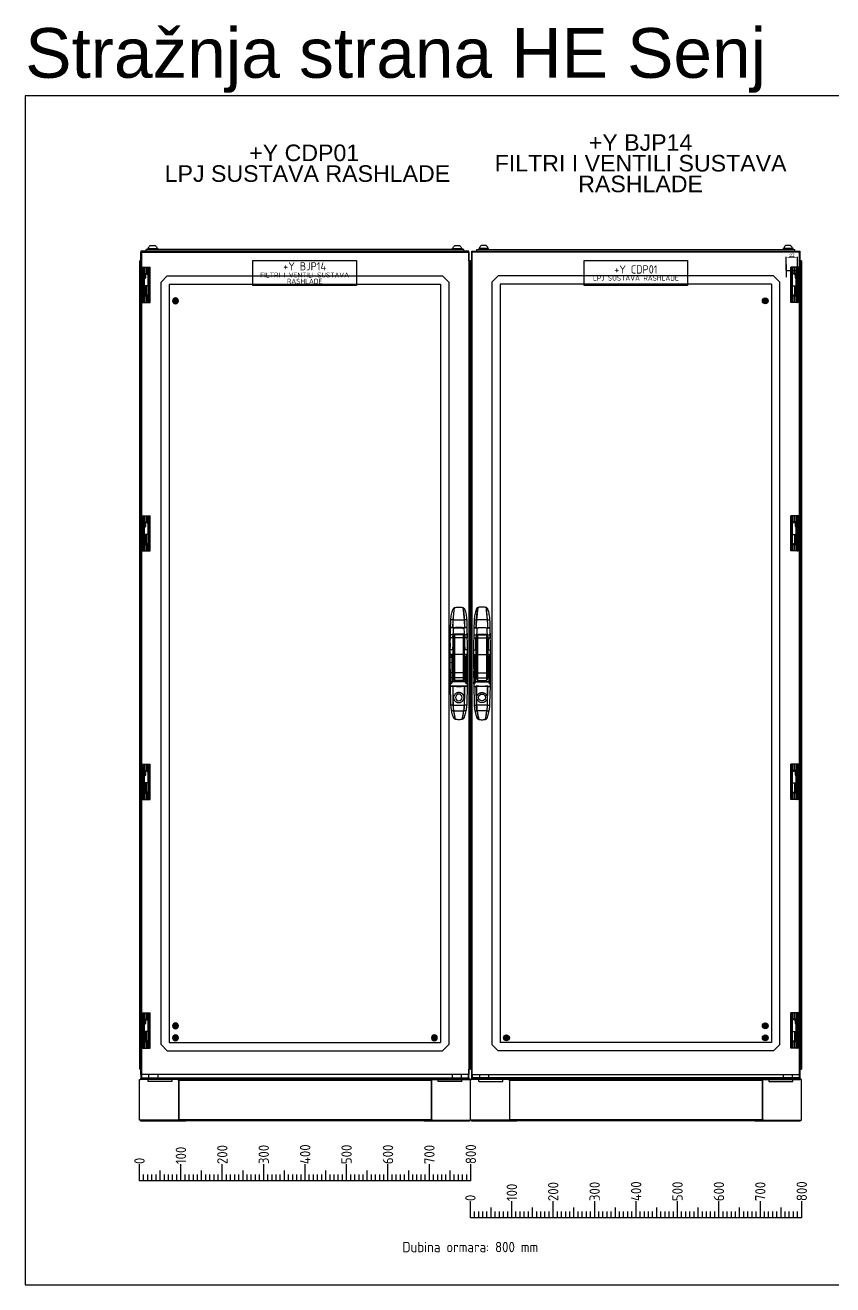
# Model space of a CAD drawing. Header units: millimetres. Extents: x 42151 to 59780, y 37376 to 44547.
# Drawn here: x 51304 to 53254, y 41507 to 44547 of the extents above; entities that cross this region are included whole.
import ezdxf
from ezdxf.enums import TextEntityAlignment as Align

# ---------------------------------------------------------------- set-up
doc = ezdxf.new("R2010")
doc.units = ezdxf.units.MM
doc.layers.add('! NO PLOT !', color=7, linetype='Continuous', true_color=0xff75dd, plot=False)
for name, color, linetype in [('000-PI-ORMAR', 2, 'Continuous'), ('AUT_7', 7, 'Continuous'), ('AUT_TEXT', 7, 'Continuous')]:
    doc.layers.add(name, color=color, linetype=linetype)
doc.styles.add('OPIS', font='arial.ttf')
doc.styles.add('PI0', font='isocpeur.ttf', dxfattribs={"width": 0.9})
doc.styles.get("Standard").update_dxf_attribs({"font": 'arial.ttf'})
doc.dimstyles.new('ISO-25-lb', dxfattribs={"dimtxt": 8, "dimasz": 8, "dimexe": 1.25, "dimexo": 0.625, "dimtad": 1, "dimtxsty": 'Standard', "dimcen": 5, "dimadec": 0, "dimazin": 0, "dimtfac": 1, "dimtmove": 0, "dimatfit": 3, "dimfxl": 1, "dimarcsym": 0})

# ---------------------------------------------------------------- blocks, each defined once
blk = doc.blocks.new('*U97')
at = {"layer": '000-PI-ORMAR'}
for p, q in [((-13.4, 105.2), (-10.6, 134.6)), ((-10.5, 134.6), (-10.9, 134.5)), ((10.9, 134.5), (10.5, 134.6)), ((13.4, 105.2), (10.6, 134.6)), ((-19.3, 101.3), (-19.7, 86.2)), ((-19.1, 105.2), (-13.4, 105.2)), ((13.2, 105.2), (-13.2, 105.2)), ((13.4, 105.2), (19.1, 105.2)), ((19.7, 86.2), (19.3, 101.3)), ((-19.7, 86.2), (-20.5, 27.7)), ((-19.7, 86.2), (-20.1, 61)), ((-20.1, 61.9), (-17.3, 61.9)), ((-20.1, 61.8), (-14.7, 61.8)), ((-20, 69.3), (-12.7, 69.3)), ((-20, 69), (-17.3, 69)), ((-19.7, 87), (-14.2, 87)), ((-19.7, 86.2), (-12.5, 86.2)), ((-17.3, 69.3), (17.3, 69.3)), ((-17.3, 61.8), (17.3, 61.8)), ((-13.3, -35.1), (-14.7, 61.8)), ((-14.1, 86.2), (-14.2, 87)), ((-14, 85.3), (-14.1, 86.2)), ((-12.5, 86.2), (-13.4, 60.3)), ((-12.7, 69.3), (-12.6, 69.3)), ((-12.6, 69.3), (-12.6, -39.1)), ((-11.2, 85.1), (-12.5, 86.2)), ((-10.7, 70.5), (-10.7, -41)), ((-10.7, 70.5), (10.7, 70.5)), ((10.7, 70.5), (10.7, -41)), ((12.5, 86.2), (11.2, 85.1)), ((12, 85.8), (14, 85.3)), ((12.5, 86.2), (19.7, 86.2)), ((13.4, 60.3), (12.5, 86.2)), ((12.6, 69.3), (12.6, -39.1)), ((12.6, 69.3), (12.7, 69.3)), ((12.7, 69.3), (20, 69.3)), ((14.7, 61.8), (13.3, -35.1)), ((14, 85.3), (14.1, 86.2)), ((14.1, 86.2), (14.2, 87)), ((14.2, 87), (19.7, 87)), ((14.7, 61.8), (20.1, 61.8)), ((17.3, 69), (20, 69)), ((17.3, 61.9), (20.1, 61.9)), ((20.5, 27.7), (19.7, 86.2)), ((20.1, 60.6), (19.7, 86.2)), ((-20.4, 35.9), (-20.5, 27.7)), ((-20.5, 32.8), (-15, 32.8)), ((-15, 32.8), (-13.4, 60.3)), ((13.4, 60.3), (15, 32.8)), ((15, 32.8), (20.5, 32.8)), ((20.5, 27.7), (20.3, 48.5)), ((-20.5, 27.7), (-20.1, -55.1)), ((-17.2, 17.8), (-20.5, 23.4)), ((-17.2, 14.2), (-20.5, 17)), ((-17.2, 2.5), (-20.5, 2.6)), ((-19.8, 21.4), (19.8, 21.4)), ((-17.2, 17.8), (-17.2, -47.4)), ((-16.2, 2.4), (-16.5, 15.5)), ((-16.5, 15.5), (-16.5, -46.1)), ((-16.4, 10.5), (-16.5, 13)), ((-16.2, 2.4), (-16.5, 2.5)), ((-16.2, -35.1), (-16.2, 2.4)), ((16.5, 15.5), (16.2, 2.4)), ((16.5, 2.5), (16.2, 2.4)), ((16.2, 2.4), (16.2, -35.1)), ((16.5, 13), (16.4, 10.5)), ((16.5, 15.5), (16.5, -46.1)), ((20.5, 23.4), (17.2, 17.8)), ((17.2, 17.8), (17.2, -47.4)), ((20.5, 17), (17.2, 14.2)), ((20.5, 2.6), (17.2, 2.5)), ((20.1, -55.1), (20.5, 27.7)), ((-20.5, -18.2), (-20.4, -35.1)), ((-20.5, -22.5), (20.5, -22.5)), ((-11.5, -22.7), (-11.5, -29.5)), ((20.4, -35.1), (20.5, -18.2)), ((-20.4, -35.1), (-13.3, -35.1)), ((-20.2, -44.2), (-20.1, -55.1)), ((-20.2, -44.2), (20.2, -44.2)), ((-20.2, -50.4), (-17.2, -47.4)), ((-20.1, -55.1), (20.1, -55.1)), ((-20.1, -55.1), (-19.2, -96.1)), ((-20.1, -55.7), (-14, -55.7)), ((-16.5, -46.1), (-16.4, -43.8)), ((-16.4, -43.8), (16.4, -43.8)), ((-16.2, -35.1), (16.2, -35.1)), ((-14, -55.7), (-13.9, -55.1)), ((-13.4, -100.7), (-14, -55.7)), ((-13.9, -55.1), (-13.7, -54.4)), ((-10.7, -41), (10.7, -41)), ((13.3, -35.1), (20.4, -35.1)), ((13.4, -100.7), (14, -55.7)), ((13.9, -55.1), (13.7, -54.4)), ((14, -55.7), (13.9, -55.1)), ((14, -55.7), (20.1, -55.7)), ((16.4, -43.8), (16.5, -46.1)), ((17.2, -47.4), (20.2, -50.4)), ((19.2, -96.1), (20.1, -55.1)), ((20.1, -55.1), (20.2, -44.2)), ((-19, -100.7), (-13.4, -100.7)), ((-17.1, -114.8), (-12, -114.8)), ((13.1, -100.7), (-13.1, -100.7)), ((11.7, -114.8), (-11.7, -114.8)), ((12, -114.8), (17.1, -114.8)), ((13.4, -100.7), (19, -100.7)), ((-9.7, -134.8), (-8, -135.2)), ((-7.8, -135.2), (-8, -135.2)), ((7.8, -135.2), (8, -135.2)), ((8, -135.2), (9.7, -134.8))]:
    blk.add_line(p, q, dxfattribs=at)
for points in [[(-14.4, 130.2), (-15.3, 127.2), (-16.1, 124.2), (-16.9, 121.1), (-17.5, 118), (-18.1, 114.8), (-18.5, 111.7), (-18.9, 108.5), (-19.1, 105.2)], [(-10.9, 134.5), (-11.6, 133.9), (-12.2, 133.2), (-12.8, 132.5), (-13.4, 131.8), (-13.9, 131), (-14.4, 130.2)], [(10.5, 134.6), (8.3, 135.2), (6.2, 135.5), (4, 135.8), (1.7, 136), (-0.5, 136), (-2.8, 135.9), (-4.7, 135.7), (-6.7, 135.5), (-8.6, 135.1), (-10.5, 134.6)], [(14.4, 130.2), (13.7, 131.4), (12.9, 132.5), (12.3, 133.2), (11.6, 133.9), (10.9, 134.5)], [(19.1, 105.2), (18.9, 108.4), (18.5, 111.6), (18.1, 114.7), (17.5, 117.9), (16.9, 121), (16.2, 124.1), (15.3, 127.2), (14.4, 130.2)], [(-19.1, 105.2), (-19.2, 104.3), (-19.2, 103.3), (-19.3, 102.3), (-19.3, 101.3)], [(-14.2, 87), (-14.2, 90.3), (-14.2, 93.5), (-14, 96.6), (-13.9, 99.7), (-13.6, 102.7), (-13.4, 105.2)], [(14.2, 87), (14.2, 90.3), (14.2, 93.5), (14, 96.6), (13.9, 99.7), (13.6, 102.7), (13.4, 105.2)], [(19.3, 101.3), (19.3, 102.3), (19.2, 103.3), (19.2, 104.3), (19.1, 105.2)], [(-12.7, 69.3), (-13.2, 68.4), (-13.6, 67.5), (-14, 66.6), (-14.3, 65.6), (-14.5, 64.6), (-14.6, 63.5), (-14.7, 62.5), (-14.7, 61.8)], [(-14, 85.3), (-12.2, 85.8), (-12, 85.8)], [(-12.6, 69.3), (-12.5, 69.5), (-12.3, 69.7), (-12.2, 69.9), (-12, 70), (-11.8, 70.2), (-11.6, 70.3), (-11.4, 70.4), (-11.2, 70.4), (-11, 70.5), (-10.7, 70.5)], [(-12, 85.8), (-10.3, 86.1), (-8.4, 86.4), (-6.5, 86.7), (-4.5, 86.9), (-2.5, 87), (-0.5, 87), (1.5, 87), (3.6, 86.9), (5.7, 86.8), (7.8, 86.5), (9.9, 86.2), (12, 85.8), (12, 85.8)], [(11.2, 85.1), (8.8, 85.5), (6.3, 85.8), (3.8, 86), (1.3, 86.1), (-0.8, 86.1), (-2.8, 86), (-4.9, 85.9), (-7, 85.7), (-9.1, 85.4), (-11.2, 85.1)], [(10.7, 70.5), (11, 70.5), (11.2, 70.4), (11.4, 70.4), (11.6, 70.3), (11.8, 70.2), (12, 70), (12.2, 69.9), (12.3, 69.7), (12.5, 69.5), (12.6, 69.3)], [(14.7, 61.8), (14.7, 62.9), (14.6, 63.9), (14.4, 65), (14.1, 66), (13.8, 66.9), (13.4, 67.9), (13, 68.8), (12.7, 69.3)], [(-16.5, 15.5), (-16.5, 15.9), (-16.6, 16.3), (-16.7, 16.6), (-16.8, 17), (-16.9, 17.3), (-17.1, 17.6), (-17.2, 17.8)], [(17.2, 17.8), (17, 17.5), (16.9, 17.2), (16.7, 16.8), (16.6, 16.5), (16.6, 16.1), (16.5, 15.8), (16.5, 15.5)], [(-17.2, -47.4), (-17, -47.3), (-16.9, -47.1), (-16.7, -46.9), (-16.6, -46.7), (-16.6, -46.5), (-16.5, -46.3), (-16.5, -46.1)], [(-16.4, -43.8), (-16.4, -43.1), (-16.3, -42.4), (-16.3, -41.6), (-16.3, -40.7), (-16.3, -39.9), (-16.3, -38.9), (-16.3, -38), (-16.2, -37), (-16.2, -36), (-16.2, -35.1)], [(-9.6, -55.1), (-9.9, -55), (-11.8, -54.7), (-13.7, -54.4)], [(-13.3, -35.1), (-13.2, -36.2), (-13.1, -37.2), (-12.9, -38.2), (-12.6, -39.1)], [(-12.6, -39.1), (-12.4, -39.6), (-12.1, -40.1), (-12, -40.4), (-11.8, -40.6), (-11.5, -40.7), (-11.3, -40.9), (-11, -40.9), (-10.8, -41), (-10.7, -41)], [(9.6, -55.1), (7.8, -55.3), (5.8, -55.5), (3.8, -55.6), (1.7, -55.7), (-0.4, -55.7), (-2.4, -55.6), (-4.3, -55.6), (-6.2, -55.4), (-8.1, -55.2), (-9.6, -55.1)], [(13.7, -54.4), (11.7, -54.8), (9.8, -55), (9.6, -55.1)], [(10.7, -41), (11, -40.9), (11.2, -40.9), (11.4, -40.8), (11.6, -40.7), (11.8, -40.5), (12, -40.3), (12.3, -39.8), (12.6, -39.3), (12.6, -39.1)], [(12.6, -39.1), (12.9, -38.1), (13.1, -37.1), (13.2, -36), (13.3, -35.1)], [(16.2, -35.1), (16.2, -36.1), (16.2, -37.1), (16.3, -38.1), (16.3, -39), (16.3, -39.9), (16.3, -40.8), (16.3, -41.7), (16.3, -42.5), (16.4, -43.2), (16.4, -43.8)], [(16.5, -46.1), (16.5, -46.3), (16.6, -46.5), (16.7, -46.8), (16.8, -47), (16.9, -47.1), (17.1, -47.3), (17.2, -47.4)], [(8.9, -73.9), (9.6, -74.6), (10.3, -75.5), (10.9, -76.3), (11.4, -77.3), (11.9, -78.2), (12.2, -79.2), (12.5, -80.2), (12.6, -81.3), (12.7, -82.3), (12.6, -83.3), (12.5, -84.2), (12.3, -85.2), (12.1, -86.1), (11.7, -87), (11.3, -87.9), (10.9, -88.7), (10.3, -89.5), (9.7, -90.3), (9, -91), (8.3, -91.6), (7.5, -92.2), (6.6, -92.8), (5.7, -93.3), (4.8, -93.7), (3.7, -94), (2.7, -94.3), (1.6, -94.5), (0.5, -94.5), (-0.6, -94.5), (-1.7, -94.4), (-2.8, -94.3), (-3.8, -94), (-4.9, -93.6), (-5.9, -93.2), (-6.9, -92.6), (-7.8, -92), (-8.6, -91.3), (-9.4, -90.6), (-10.1, -89.7), (-10.8, -88.9), (-11.3, -88), (-11.7, -87), (-12.1, -86.1), (-12.4, -85.1), (-12.6, -84.1), (-12.7, -83.1), (-12.7, -82.1), (-12.6, -81.2), (-12.5, -80.2), (-12.2, -79.3), (-11.9, -78.4), (-11.6, -77.5), (-11.1, -76.7), (-10.6, -75.9), (-10, -75.1), (-9.4, -74.3), (-8.6, -73.6), (-7.8, -73), (-7, -72.4), (-6.1, -71.9), (-5.1, -71.4), (-4.1, -71), (-3.1, -70.7), (-2, -70.5), (-0.9, -70.4), (0.1, -70.4), (1.2, -70.4), (2.3, -70.6), (3.3, -70.8), (4.4, -71.1), (5.4, -71.5), (6.3, -72), (7.2, -72.5), (8.1, -73.2), (8.9, -73.9)], [(-19.2, -96.1), (-19.1, -98.4), (-19, -100.7)], [(-19, -100.7), (-18.8, -102.4), (-18.7, -104.2), (-18.5, -105.9), (-18.3, -107.6), (-18.1, -109.2), (-17.8, -110.9), (-17.6, -111.9), (-17.5, -112.9), (-17.3, -113.9), (-17.1, -114.8)], [(-17.1, -114.8), (-16.5, -117.9), (-15.7, -120.9), (-14.9, -123.8), (-14.1, -126.7), (-13.1, -129.6), (-12.1, -132.3)], [(-12, -114.8), (-12.4, -112.5), (-12.7, -110.1), (-13, -107.5), (-13.2, -104.8), (-13.4, -102.1), (-13.4, -100.7)], [(-8, -135.2), (-10.5, -123.5), (-12, -114.8)], [(8, -135.2), (10.5, -123.5), (12, -114.8)], [(12, -114.8), (12.4, -112.5), (12.7, -110.1), (13, -107.5), (13.2, -104.8), (13.4, -102.1), (13.4, -100.7)], [(12.1, -132.3), (13.1, -129.6), (14.1, -126.8), (14.9, -123.9), (15.7, -120.9), (16.5, -117.9), (17.1, -114.8)], [(17.1, -114.8), (17.4, -113.4), (17.6, -111.9), (17.9, -110.4), (18.1, -108.7), (18.4, -107), (18.6, -105.3), (18.7, -104.2), (18.8, -103), (18.9, -101.8), (19, -100.7)], [(19, -100.7), (19.1, -98.4), (19.2, -96.1)], [(-12.1, -132.3), (-11.6, -133), (-11, -133.6), (-10.4, -134.2), (-9.7, -134.8)], [(-7.8, -135.2), (-5.9, -135.6), (-4.1, -135.8), (-2.2, -135.9), (-0.2, -136), (1.7, -136), (3.7, -135.8), (5.8, -135.6), (7.8, -135.2)], [(9.7, -134.8), (10.4, -134.2), (11, -133.6), (11.6, -133), (12.1, -132.3)]]:
    blk.add_lwpolyline(points, dxfattribs=at)
blk.add_circle((0, -82.1), 8.15, dxfattribs=at)
for centre, major_axis, ratio, start_param, end_param in [((73, -135.2), (0, 546.8), 0.175521, 1.054802, 1.115623), ((-73, -135.2), (0, 546.8), 0.175521, -1.115623, -1.054802), ((-7.5, 87.2), (0, 37), 0.175521, 1.061397, 1.596486), ((7.5, 87.2), (0, 37), 0.175521, 4.6867, 5.221788), ((-7.5, 87.2), (0, 37), 0.175521, -4.6867, -4.66155), ((7.5, 87.2), (0, 37), 0.175521, 4.66155, 4.6867), ((-19.5, 12.8), (-3, 0), 0.71325, 3.261467, 3.839724), ((-19.5, 2.5), (-3, 0), 0.017452, 3.261467, 3.839724), ((19.5, 12.8), (-3, 0), 0.71325, 5.585054, 6.163311), ((19.5, 2.5), (-3, 0), 0.017452, -0.698132, -0.119874), ((137.5, -39.6), (0, 669.9), 0.225671, -4.689366, -4.621155), ((-137.5, -39.6), (0, 669.9), 0.225671, 4.621155, 4.689366), ((-5.9, -95.4), (0, 32.4), 0.225671, 1.735147, 2.215471), ((21.2, -9.1), (0, 180.2), 0.225671, -4.085045, -3.936826), ((-21.2, -9.1), (0, 180.2), 0.225671, 3.936826, 4.085045), ((5.9, -95.4), (0, 32.4), 0.225671, 4.067714, 4.548039)]:
    blk.add_ellipse(centre, major_axis=major_axis, ratio=ratio, start_param=start_param, end_param=end_param, dxfattribs=at)
blk = doc.blocks.new('A$C4c17df16')
at = {"layer": '000-PI-ORMAR'}
blk.add_blockref('*U97', (-4, -1008.4), dxfattribs=at)
blk = doc.blocks.new('8806000_2000x800x600')
at = {"layer": '! NO PLOT !'}
for p, q in [((-3755.8, 1846.7), (-3770.8, 1831.7)), ((-3770.8, 1831.7), (-3770.8, -8.3)), ((-3090.8, 1846.7), (-3755.8, 1846.7)), ((-3750.8, 1826.7), (-3750.8, -3.3)), ((-3095.8, 1826.7), (-3750.8, 1826.7)), ((-3095.8, 1826.7), (-3095.8, -3.3)), ((-3075.8, 1831.7), (-3090.8, 1846.7)), ((-3075.8, -8.3), (-3075.8, 1831.7)), ((-3110.8, 1779.4), (-3110.8, 1794.1)), ((-3110.8, 1779.4), (-3110.8, 1794.1)), ((-3118.2, 1786.7), (-3103.5, 1786.7)), ((-3118.2, 1786.7), (-3103.5, 1786.7)), ((-3118.2, 36.7), (-3103.5, 36.7)), ((-3110.8, 29.4), (-3110.8, 44.1)), ((-3743.2, 8), (-3728.5, 8)), ((-3735.8, 0.6), (-3735.8, 15.3)), ((-3118.2, 8), (-3103.5, 8)), ((-3110.8, 0.6), (-3110.8, 15.3)), ((-3770.8, -8.3), (-3755.8, -23.3)), ((-3090.8, -23.3), (-3755.8, -23.3)), ((-3095.8, -3.3), (-3750.8, -3.3)), ((-3090.8, -23.3), (-3075.8, -8.3))]:
    blk.add_line(p, q, dxfattribs=at)
for centre, radius in [((-3110.8, 1786.7), 7), ((-3110.8, 1786.7), 7), ((-3110.8, 1786.7), 6.7), ((-3110.8, 1786.7), 6.7), ((-3110.8, 1786.7), 5), ((-3110.8, 1786.7), 4), ((-3110.8, 1786.7), 3), ((-3110.8, 36.7), 7), ((-3110.8, 36.7), 6.7), ((-3110.8, 36.7), 5), ((-3110.8, 36.7), 4), ((-3110.8, 36.7), 3), ((-3735.8, 8), 7), ((-3735.8, 8), 6.5), ((-3735.8, 8), 5.62), ((-3735.8, 8), 5), ((-3735.8, 8), 3.62), ((-3110.8, 8), 7), ((-3110.8, 8), 6.5), ((-3110.8, 8), 5.61), ((-3110.8, 8), 5), ((-3110.8, 8), 3.61)]:
    blk.add_circle(centre, radius, dxfattribs=at)
at = {"layer": '000-PI-ORMAR'}
for p, q in [((-3784.8, 1920), (-3796.8, 1920)), ((-3049.8, 1920), (-3061.8, 1920)), ((-3819.3, 1906.5), (-3807.1, 1906.5)), ((-3819.3, 1883.4), (-3819.3, 1906.5)), ((-3819.3, 1904), (-3819.3, -80.5)), ((-3027.3, 1904), (-3819.3, 1904)), ((-3817.8, 1904), (-3817.8, 1905)), ((-3817.8, 1905), (-3807.1, 1905)), ((-3807.1, 1904), (-3807.1, 1910.5)), ((-3807.1, 1910.5), (-3039.6, 1910.5)), ((-3807.1, 1906.5), (-3039.6, 1906.5)), ((-3807.1, 1905), (-3039.6, 1905)), ((-3778.8, 1913.4), (-3802.8, 1913.4)), ((-3802.8, 1913.4), (-3802.8, 1910.5)), ((-3778.8, 1910.5), (-3778.8, 1913.4)), ((-3043.8, 1913.4), (-3067.8, 1913.4)), ((-3067.8, 1913.4), (-3067.8, 1910.5)), ((-3043.8, 1910.5), (-3043.8, 1913.4)), ((-3039.6, 1904), (-3039.6, 1910.5)), ((-3039.6, 1906.5), (-3027.3, 1906.5)), ((-3039.6, 1905), (-3028.8, 1905)), ((-3028.8, 1905), (-3028.8, 1904)), ((-3028.8, 1904), (-3028.8, -80.5)), ((-3027.3, 1906.5), (-3027.3, 1904)), ((-3027.3, -80.5), (-3027.3, 1904)), ((-3027.3, 1904), (-3027.3, -80.5)), ((-3822.8, 1883.5), (-3822.8, -67.5)), ((-3820.1, 1883.5), (-3822.8, 1883.5)), ((-3819.3, 1883.4), (-3820.1, 1883.5)), ((-3820.1, 1883.5), (-3820.1, -67.5)), ((-3049.3, 1783), (-3049.3, 1868)), ((-3029.9, 1868), (-3049.3, 1868)), ((-3046.8, 1851), (-3046.8, 1868)), ((-3046.6, 1783), (-3046.6, 1868)), ((-3044.7, 1851), (-3044.7, 1868)), ((-3041, 1868), (-3041, 1853)), ((-3040.1, 1853), (-3040.1, 1868)), ((-3036, 1783), (-3036, 1868)), ((-3031.8, 1859.5), (-3036, 1859.5)), ((-3035.4, 1853), (-3035.4, 1868)), ((-3035.2, 1783), (-3035.2, 1868)), ((-3032.4, 1866), (-3031.8, 1866)), ((-3032.4, 1785), (-3032.4, 1866)), ((-3032.4, 1791.5), (-3032.4, 1859.5)), ((-3031.8, 1859.5), (-3031.8, 1866)), ((-3029.9, 1853), (-3029.9, 1868)), ((-3026.5, 1883.5), (-3027.3, 1883.4)), ((-3023.8, 1883.5), (-3026.5, 1883.5)), ((-3026.5, 1883.5), (-3026.5, -67.5)), ((-3023.8, 1883.5), (-3023.8, -67.5)), ((-3047.6, 1800), (-3047.6, 1851)), ((-3042.6, 1851), (-3047.6, 1851)), ((-3045.1, 1800), (-3045.1, 1851)), ((-3029.9, 1853), (-3042.6, 1853)), ((-3042.6, 1851), (-3042.6, 1853)), ((-3040.5, 1853), (-3040.5, 1850.5)), ((-3040.5, 1850.5), (-3030.3, 1850.5)), ((-3038.4, 1850.5), (-3038.4, 1843)), ((-3038.4, 1843), (-3032.5, 1843)), ((-3038.4, 1843), (-3036.9, 1840.5)), ((-3036.9, 1840.5), (-3033.9, 1840.5)), ((-3031.7, 1854.5), (-3036, 1854.5)), ((-3033.9, 1840.5), (-3032.5, 1843)), ((-3032.9, 1796.5), (-3032.9, 1854.5)), ((-3032.5, 1843), (-3032.5, 1850.5)), ((-3032.2, 1796.5), (-3032.2, 1854.5)), ((-3031.7, 1796.5), (-3031.7, 1854.5)), ((-3030.3, 1850.5), (-3030.3, 1853)), ((-3042.6, 1800), (-3047.6, 1800)), ((-3046.8, 1783), (-3046.8, 1800)), ((-3046.1, 1823), (-3029.3, 1823)), ((-3046.1, 1823), (-3046.1, 1800.5)), ((-3046.1, 1800.5), (-3029.3, 1800.5)), ((-3044.7, 1783), (-3044.7, 1800)), ((-3042.6, 1798), (-3042.6, 1800)), ((-3029.9, 1798), (-3042.6, 1798)), ((-3041, 1798), (-3041, 1783)), ((-3040.5, 1800.5), (-3040.5, 1798)), ((-3040.2, 1823), (-3040.2, 1800.5)), ((-3040.1, 1783), (-3040.1, 1798)), ((-3036.9, 1810.5), (-3038.4, 1808)), ((-3038.4, 1808), (-3038.4, 1800.5)), ((-3038.4, 1808), (-3032.5, 1808)), ((-3038.2, 1823), (-3038.2, 1800.5)), ((-3036.9, 1810.5), (-3033.9, 1810.5)), ((-3036.5, 1823), (-3036.5, 1800.5)), ((-3036.1, 1823), (-3036.1, 1800.5)), ((-3031.7, 1796.5), (-3036, 1796.5)), ((-3035.4, 1783), (-3035.4, 1798)), ((-3034, 1823), (-3034, 1800.5)), ((-3032.5, 1808), (-3033.9, 1810.5)), ((-3033.6, 1823), (-3033.6, 1800.5)), ((-3033.3, 1823), (-3033.3, 1800.5)), ((-3032.5, 1800.5), (-3032.5, 1808)), ((-3032.2, 1823), (-3032.2, 1800.5)), ((-3031.4, 1823), (-3031.4, 1800.5)), ((-3031.3, 1800.5), (-3031.3, 1823)), ((-3030.3, 1823), (-3030.3, 1800.5)), ((-3030.3, 1798), (-3030.3, 1800.5)), ((-3029.9, 1783), (-3029.9, 1798)), ((-3029.5, 1823), (-3029.5, 1800.5)), ((-3029.9, 1783), (-3049.3, 1783)), ((-3031.8, 1791.5), (-3036, 1791.5)), ((-3032.4, 1785), (-3031.8, 1785)), ((-3031.8, 1785), (-3031.8, 1791.5)), ((-3049.3, 1183), (-3049.3, 1268)), ((-3029.9, 1268), (-3049.3, 1268)), ((-3047.6, 1200), (-3047.6, 1251)), ((-3042.6, 1251), (-3047.6, 1251)), ((-3046.8, 1251), (-3046.8, 1268)), ((-3046.6, 1183), (-3046.6, 1268)), ((-3045.1, 1200), (-3045.1, 1251)), ((-3044.7, 1251), (-3044.7, 1268)), ((-3029.9, 1253), (-3042.6, 1253)), ((-3042.6, 1251), (-3042.6, 1253)), ((-3041, 1268), (-3041, 1253)), ((-3040.5, 1253), (-3040.5, 1250.5)), ((-3040.5, 1250.5), (-3030.3, 1250.5)), ((-3040.1, 1253), (-3040.1, 1268)), ((-3038.4, 1250.5), (-3038.4, 1243)), ((-3036, 1183), (-3036, 1268)), ((-3031.8, 1259.5), (-3036, 1259.5)), ((-3031.7, 1254.5), (-3036, 1254.5)), ((-3035.4, 1253), (-3035.4, 1268)), ((-3035.2, 1183), (-3035.2, 1268)), ((-3032.9, 1196.5), (-3032.9, 1254.5)), ((-3032.5, 1243), (-3032.5, 1250.5)), ((-3032.4, 1266), (-3031.8, 1266)), ((-3032.4, 1185), (-3032.4, 1266)), ((-3032.4, 1191.5), (-3032.4, 1259.5)), ((-3032.2, 1196.5), (-3032.2, 1254.5)), ((-3031.8, 1259.5), (-3031.8, 1266)), ((-3031.7, 1196.5), (-3031.7, 1254.5)), ((-3030.3, 1250.5), (-3030.3, 1253)), ((-3029.9, 1253), (-3029.9, 1268)), ((-3046.1, 1223), (-3046.1, 1200.5)), ((-3046.1, 1223), (-3029.3, 1223)), ((-3040.2, 1223), (-3040.2, 1200.5)), ((-3038.4, 1243), (-3032.5, 1243)), ((-3038.4, 1243), (-3036.9, 1240.5)), ((-3038.2, 1223), (-3038.2, 1200.5)), ((-3036.9, 1240.5), (-3033.9, 1240.5)), ((-3036.5, 1223), (-3036.5, 1200.5)), ((-3036.1, 1223), (-3036.1, 1200.5)), ((-3034, 1223), (-3034, 1200.5)), ((-3033.9, 1240.5), (-3032.5, 1243)), ((-3033.6, 1223), (-3033.6, 1200.5)), ((-3033.3, 1223), (-3033.3, 1200.5)), ((-3032.2, 1223), (-3032.2, 1200.5)), ((-3031.4, 1223), (-3031.4, 1200.5)), ((-3031.3, 1200.5), (-3031.3, 1223)), ((-3030.3, 1223), (-3030.3, 1200.5)), ((-3029.5, 1223), (-3029.5, 1200.5)), ((-3042.6, 1200), (-3047.6, 1200)), ((-3046.8, 1183), (-3046.8, 1200)), ((-3046.1, 1200.5), (-3029.3, 1200.5)), ((-3044.7, 1183), (-3044.7, 1200)), ((-3042.6, 1198), (-3042.6, 1200)), ((-3029.9, 1198), (-3042.6, 1198)), ((-3041, 1198), (-3041, 1183)), ((-3040.5, 1200.5), (-3040.5, 1198)), ((-3040.1, 1183), (-3040.1, 1198)), ((-3036.9, 1210.5), (-3038.4, 1208)), ((-3038.4, 1208), (-3038.4, 1200.5)), ((-3038.4, 1208), (-3032.5, 1208)), ((-3036.9, 1210.5), (-3033.9, 1210.5)), ((-3031.7, 1196.5), (-3036, 1196.5)), ((-3031.8, 1191.5), (-3036, 1191.5)), ((-3035.4, 1183), (-3035.4, 1198)), ((-3032.5, 1208), (-3033.9, 1210.5)), ((-3032.5, 1200.5), (-3032.5, 1208)), ((-3031.8, 1185), (-3031.8, 1191.5)), ((-3030.3, 1198), (-3030.3, 1200.5)), ((-3029.9, 1183), (-3029.9, 1198)), ((-3029.9, 1183), (-3049.3, 1183)), ((-3032.4, 1185), (-3031.8, 1185)), ((-3049.3, 583), (-3049.3, 668)), ((-3029.9, 668), (-3049.3, 668)), ((-3047.6, 600), (-3047.6, 651)), ((-3042.6, 651), (-3047.6, 651)), ((-3046.8, 651), (-3046.8, 668)), ((-3046.6, 583), (-3046.6, 668)), ((-3045.1, 600), (-3045.1, 651)), ((-3044.7, 651), (-3044.7, 668)), ((-3029.9, 653), (-3042.6, 653)), ((-3042.6, 651), (-3042.6, 653)), ((-3041, 668), (-3041, 653)), ((-3040.5, 653), (-3040.5, 650.5)), ((-3040.5, 650.5), (-3030.3, 650.5)), ((-3040.1, 653), (-3040.1, 668)), ((-3038.4, 650.5), (-3038.4, 643)), ((-3038.4, 643), (-3036.9, 640.5)), ((-3038.4, 643), (-3032.5, 643)), ((-3036.9, 640.5), (-3033.9, 640.5)), ((-3036, 583), (-3036, 668)), ((-3031.8, 659.5), (-3036, 659.5)), ((-3031.7, 654.5), (-3036, 654.5)), ((-3035.4, 653), (-3035.4, 668)), ((-3035.2, 583), (-3035.2, 668)), ((-3033.9, 640.5), (-3032.5, 643)), ((-3032.9, 596.5), (-3032.9, 654.5)), ((-3032.5, 643), (-3032.5, 650.5)), ((-3032.4, 666), (-3031.8, 666)), ((-3032.4, 585), (-3032.4, 666)), ((-3032.4, 591.5), (-3032.4, 659.5)), ((-3032.2, 596.5), (-3032.2, 654.5)), ((-3031.8, 659.5), (-3031.8, 666)), ((-3031.7, 596.5), (-3031.7, 654.5)), ((-3030.3, 650.5), (-3030.3, 653)), ((-3029.9, 653), (-3029.9, 668)), ((-3046.1, 623), (-3046.1, 600.5)), ((-3046.1, 623), (-3029.3, 623)), ((-3040.2, 623), (-3040.2, 600.5)), ((-3036.9, 610.5), (-3038.4, 608)), ((-3038.2, 623), (-3038.2, 600.5)), ((-3036.9, 610.5), (-3033.9, 610.5)), ((-3036.5, 623), (-3036.5, 600.5)), ((-3036.1, 623), (-3036.1, 600.5)), ((-3034, 623), (-3034, 600.5)), ((-3032.5, 608), (-3033.9, 610.5)), ((-3033.6, 623), (-3033.6, 600.5)), ((-3033.3, 623), (-3033.3, 600.5)), ((-3032.2, 623), (-3032.2, 600.5)), ((-3031.4, 623), (-3031.4, 600.5)), ((-3031.3, 600.5), (-3031.3, 623)), ((-3030.3, 623), (-3030.3, 600.5)), ((-3029.5, 623), (-3029.5, 600.5)), ((-3029.9, 583), (-3049.3, 583)), ((-3042.6, 600), (-3047.6, 600)), ((-3046.8, 583), (-3046.8, 600)), ((-3046.1, 600.5), (-3029.3, 600.5)), ((-3044.7, 583), (-3044.7, 600)), ((-3042.6, 598), (-3042.6, 600)), ((-3029.9, 598), (-3042.6, 598)), ((-3041, 598), (-3041, 583)), ((-3040.5, 600.5), (-3040.5, 598)), ((-3040.1, 583), (-3040.1, 598)), ((-3038.4, 608), (-3038.4, 600.5)), ((-3038.4, 608), (-3032.5, 608)), ((-3031.7, 596.5), (-3036, 596.5)), ((-3031.8, 591.5), (-3036, 591.5)), ((-3035.4, 583), (-3035.4, 598)), ((-3032.5, 600.5), (-3032.5, 608)), ((-3032.4, 585), (-3031.8, 585)), ((-3031.8, 585), (-3031.8, 591.5)), ((-3030.3, 598), (-3030.3, 600.5)), ((-3029.9, 583), (-3029.9, 598)), ((-3049.3, -17), (-3049.3, 68)), ((-3029.9, 68), (-3049.3, 68)), ((-3046.8, 51), (-3046.8, 68)), ((-3046.6, -17), (-3046.6, 68)), ((-3044.7, 51), (-3044.7, 68)), ((-3041, 68), (-3041, 53)), ((-3040.1, 53), (-3040.1, 68)), ((-3036, -17), (-3036, 68)), ((-3035.4, 53), (-3035.4, 68)), ((-3035.2, -17), (-3035.2, 68)), ((-3032.4, 66), (-3031.8, 66)), ((-3032.4, -15), (-3032.4, 66)), ((-3031.8, 59.5), (-3031.8, 66)), ((-3029.9, 53), (-3029.9, 68)), ((-3047.6, 0), (-3047.6, 51)), ((-3042.6, 51), (-3047.6, 51)), ((-3045.1, 0), (-3045.1, 51)), ((-3029.9, 53), (-3042.6, 53)), ((-3042.6, 51), (-3042.6, 53)), ((-3040.5, 53), (-3040.5, 50.5)), ((-3040.5, 50.5), (-3030.3, 50.5)), ((-3038.4, 50.5), (-3038.4, 43)), ((-3038.4, 43), (-3036.9, 40.5)), ((-3038.4, 43), (-3032.5, 43)), ((-3036.9, 40.5), (-3033.9, 40.5)), ((-3031.8, 59.5), (-3036, 59.5)), ((-3031.7, 54.5), (-3036, 54.5)), ((-3033.9, 40.5), (-3032.5, 43)), ((-3032.9, -3.5), (-3032.9, 54.5)), ((-3032.5, 43), (-3032.5, 50.5)), ((-3032.4, -8.5), (-3032.4, 59.5)), ((-3032.2, -3.5), (-3032.2, 54.5)), ((-3031.7, -3.5), (-3031.7, 54.5)), ((-3030.3, 50.5), (-3030.3, 53)), ((-3046.1, 23), (-3046.1, 0.5)), ((-3046.1, 23), (-3029.3, 23)), ((-3046.1, 0.5), (-3029.3, 0.5)), ((-3040.5, 0.5), (-3040.5, -2)), ((-3040.2, 23), (-3040.2, 0.5)), ((-3036.9, 10.5), (-3038.4, 8)), ((-3038.4, 8), (-3038.4, 0.5)), ((-3038.4, 8), (-3032.5, 8)), ((-3038.2, 23), (-3038.2, 0.5)), ((-3036.9, 10.5), (-3033.9, 10.5)), ((-3036.5, 23), (-3036.5, 0.5)), ((-3036.1, 23), (-3036.1, 0.5)), ((-3034, 23), (-3034, 0.5)), ((-3032.5, 8), (-3033.9, 10.5)), ((-3033.6, 23), (-3033.6, 0.5)), ((-3033.3, 23), (-3033.3, 0.5)), ((-3032.5, 0.5), (-3032.5, 8)), ((-3032.2, 23), (-3032.2, 0.5)), ((-3031.4, 23), (-3031.4, 0.5)), ((-3031.3, 0.5), (-3031.3, 23)), ((-3030.3, 23), (-3030.3, 0.5)), ((-3030.3, -2), (-3030.3, 0.5)), ((-3029.5, 23), (-3029.5, 0.5)), ((-3029.9, -17), (-3049.3, -17)), ((-3042.6, 0), (-3047.6, 0)), ((-3046.8, -17), (-3046.8, 0)), ((-3044.7, -17), (-3044.7, 0)), ((-3042.6, -2), (-3042.6, 0)), ((-3029.9, -2), (-3042.6, -2)), ((-3041, -2), (-3041, -17)), ((-3040.1, -17), (-3040.1, -2)), ((-3031.7, -3.5), (-3036, -3.5)), ((-3031.8, -8.5), (-3036, -8.5)), ((-3035.4, -17), (-3035.4, -2)), ((-3032.4, -15), (-3031.8, -15)), ((-3031.8, -15), (-3031.8, -8.5)), ((-3029.9, -17), (-3029.9, -2)), ((-3822.8, -67.5), (-3819.3, -67.5)), ((-3819.3, -90.5), (-3819.3, -67.5)), ((-3819.3, -80.5), (-3027.3, -80.5)), ((-3800.8, -90.5), (-3819.3, -90.5)), ((-3817.8, -89), (-3817.8, -80.5)), ((-3800.8, -89), (-3817.8, -89)), ((-3800.8, -80.5), (-3800.8, -91.5)), ((-3045.8, -89), (-3800.8, -89)), ((-3045.8, -90.5), (-3800.8, -90.5)), ((-3778.8, -80.5), (-3778.8, -91.5)), ((-3067.8, -80.5), (-3067.8, -91.5)), ((-3045.8, -80.5), (-3045.8, -91.5)), ((-3028.8, -89), (-3045.8, -89)), ((-3027.3, -90.5), (-3045.8, -90.5)), ((-3028.8, -80.5), (-3028.8, -89)), ((-3027.3, -67.5), (-3023.8, -67.5)), ((-3027.3, -80.5), (-3027.3, -90.5)), ((-3802.3, -91.5), (-3800.8, -91.5)), ((-3802.3, -97.5), (-3802.3, -91.5)), ((-3802.3, -97.5), (-3744.6, -97.5)), ((-3800.8, -91.5), (-3796.6, -91.5)), ((-3796.6, -91.5), (-3774.5, -91.5)), ((-3072.2, -91.5), (-3774.5, -91.5)), ((-3744.6, -97.5), (-3744.6, -91.5)), ((-3102, -91.5), (-3102, -97.5)), ((-3102, -97.5), (-3044.4, -97.5)), ((-3072.2, -91.5), (-3050.1, -91.5)), ((-3050.1, -91.5), (-3045.8, -91.5)), ((-3045.8, -91.5), (-3044.4, -91.5)), ((-3044.4, -97.5), (-3044.4, -91.5))]:
    blk.add_line(p, q, dxfattribs=at)
for centre, start, end in [((-3790.4, 1910.8), 124.8208, 166.6054), ((-3791.2, 1910.8), 13.3946, 55.1792), ((-3055.4, 1910.8), 124.8208, 166.6054), ((-3056.2, 1910.8), 13.3946, 55.1792)]:
    blk.add_arc(centre, 11.2, start, end, dxfattribs=at)
for centre, start_param, end_param in [((-3034.4, 1866), 4.712389, 6.283185), ((-3033.7, 1866), 4.712389, 6.283185), ((-3034.4, 1785), 3.141593, 4.712389), ((-3033.7, 1785), 3.141593, 4.712389), ((-3034.4, 1266), 4.712389, 6.283185), ((-3033.7, 1266), 4.712389, 6.283185), ((-3034.4, 1185), 3.141593, 4.712389), ((-3033.7, 1185), 3.141593, 4.712389), ((-3034.4, 666), 4.712389, 6.283185), ((-3033.7, 666), 4.712389, 6.283185), ((-3034.4, 585), 3.141593, 4.712389), ((-3033.7, 585), 3.141593, 4.712389), ((-3034.4, 66), 4.712389, 6.283185), ((-3033.7, 66), 4.712389, 6.283185), ((-3034.4, -15), 3.141593, 4.712389), ((-3033.7, -15), 3.141593, 4.712389)]:
    blk.add_ellipse(centre, major_axis=(0, 2), ratio=0.965926, start_param=start_param, end_param=end_param, dxfattribs=at)
at = {"ltscale": 0.25}
blk.add_blockref('A$C4c17df16', (-3790.8, 1920), dxfattribs=at)
blk = doc.blocks.new('A$C22301F41')
at = {"color": 7}
for p, q in [((0, 0), (0, 40)), ((100, 0), (100, 40)), ((200, 0), (200, 40)), ((200, 0), (200, 40)), ((200, 0), (200, 40)), ((200, 0), (200, 40)), ((200, 0), (200, 40)), ((200, 0), (200, 40)), ((200, 0), (200, 40)), ((200, 0), (200, 40)), ((300, 0), (300, 40)), ((400, 0), (400, 40)), ((400, 0), (400, 40)), ((400, 0), (400, 40)), ((400, 0), (400, 40)), ((400, 0), (400, 40)), ((400, 0), (400, 40)), ((400, 0), (400, 40)), ((500, 0), (500, 40)), ((600, 0), (600, 40)), ((600, 0), (600, 40)), ((600, 0), (600, 40)), ((600, 0), (600, 40)), ((600, 0), (600, 40)), ((600, 0), (600, 40)), ((700, 0), (700, 40)), ((800, 0), (800, 40)), ((800, 0), (800, 40)), ((800, 0), (800, 40)), ((800, 0), (800, 40)), ((800, 0), (800, 40)), ((800, 0), (800, 40)), ((800, 0), (0, 0)), ((10, 0), (10, 15)), ((20, 0), (20, 15)), ((30, 0), (30, 15)), ((40, 0), (40, 15)), ((50, 0), (50, 25)), ((60, 0), (60, 15)), ((70, 0), (70, 15)), ((80, 0), (80, 15)), ((90, 0), (90, 15)), ((110, 0), (110, 15)), ((120, 0), (120, 15)), ((130, 0), (130, 15)), ((140, 0), (140, 15)), ((150, 0), (150, 25)), ((160, 0), (160, 15)), ((170, 0), (170, 15)), ((180, 0), (180, 15)), ((190, 0), (190, 15)), ((210, 0), (210, 15)), ((220, 0), (220, 15)), ((230, 0), (230, 15)), ((240, 0), (240, 15)), ((250, 0), (250, 25)), ((260, 0), (260, 15)), ((270, 0), (270, 15)), ((280, 0), (280, 15)), ((290, 0), (290, 15)), ((310, 0), (310, 15)), ((320, 0), (320, 15)), ((330, 0), (330, 15)), ((340, 0), (340, 15)), ((350, 0), (350, 25)), ((360, 0), (360, 15)), ((370, 0), (370, 15)), ((380, 0), (380, 15)), ((390, 0), (390, 15)), ((410, 0), (410, 15)), ((420, 0), (420, 15)), ((430, 0), (430, 15)), ((440, 0), (440, 15)), ((450, 0), (450, 25)), ((460, 0), (460, 15)), ((470, 0), (470, 15)), ((480, 0), (480, 15)), ((490, 0), (490, 15)), ((510, 0), (510, 15)), ((520, 0), (520, 15)), ((530, 0), (530, 15)), ((540, 0), (540, 15)), ((550, 0), (550, 25)), ((560, 0), (560, 15)), ((570, 0), (570, 15)), ((580, 0), (580, 15)), ((590, 0), (590, 15)), ((610, 0), (610, 15)), ((620, 0), (620, 15)), ((630, 0), (630, 15)), ((640, 0), (640, 15)), ((650, 0), (650, 25)), ((660, 0), (660, 15)), ((670, 0), (670, 15)), ((680, 0), (680, 15)), ((690, 0), (690, 15)), ((710, 0), (710, 15)), ((720, 0), (720, 15)), ((730, 0), (730, 15)), ((740, 0), (740, 15)), ((750, 0), (750, 25)), ((760, 0), (760, 15)), ((770, 0), (770, 15)), ((780, 0), (780, 15)), ((790, 0), (790, 15))]:
    blk.add_line(p, q, dxfattribs=at)
at = {"color": 7, "style": 'PI0', "width": 0.9}
for s, p in [('100', (100, 40)), ('200', (200, 40)), ('300', (300, 40)), ('400', (400, 40)), ('500', (500, 40)), ('600', (600, 40)), ('700', (700, 40)), ('800', (800, 40)), ('0', (0, 40))]:
    blk.add_text(s, height=25, rotation=90, dxfattribs=at).set_placement(p, align=Align.MIDDLE_LEFT)
blk = doc.blocks.new('*D223')
at = {"layer": '! NO PLOT !', "color": 0, "lineweight": -2, "transparency": 16777216}
for p, q in [((53141.6, 43954.9), (53141.6, 43988.3)), ((53160.6, 43987.1), (53149.6, 43987.1)), ((53168.6, 43954.9), (53168.6, 43988.3))]:
    blk.add_line(p, q, dxfattribs=at)
at = {"layer": '! NO PLOT !', "color": 0, "transparency": 16777216}
for points in [[(53149.6, 43988.4), (53149.6, 43985.7), (53141.6, 43987.1)], [(53160.6, 43988.4), (53160.6, 43985.7), (53168.6, 43987.1)]]:
    blk.add_solid(points, dxfattribs=at)
at = {"layer": 'Defpoints', "color": 0, "transparency": 16777216}
for p in [(53141.6, 43987.1), (53141.6, 43954.2), (53168.6, 43954.2)]:
    blk.add_point(p, dxfattribs=at)
at = {"layer": '! NO PLOT !', "color": 0, "transparency": 16777216, "insert": (53155.1, 43991.7), "char_height": 8, "attachment_point": 5}
blk.add_mtext('27', dxfattribs=at)

msp = doc.modelspace()

# ---------------------------------------------------------------- linework, layer by layer
at = {"layer": '! NO PLOT !'}
for p, q in [((53141.638, 43969.247), (53141.638, 43939.247)), ((53168.638, 43954.247), (53141.638, 43954.247))]:
    msp.add_line(p, q, dxfattribs=at)
at = {"layer": '! NO PLOT !', "ltscale": 0.25}
msp.add_lwpolyline([(51303.882, 44376.997), (51303.882, 41506.997), (53453.882, 41506.997), (53453.882, 42491.997), (55203.882, 42491.997), (55203.882, 44376.997), (51303.882, 44376.997)], dxfattribs=at)
at = {"layer": '000-PI-ORMAR'}
for p, q in [((51579.882, 41904.247), (51579.882, 42002.747)), ((51579.882, 42002.747), (51582.382, 42002.747)), ((51582.382, 42004.747), (51671.382, 42004.747)), ((51582.382, 42004.747), (51582.382, 42002.747)), ((51671.382, 42002.747), (51582.382, 42002.747)), ((51671.382, 42004.747), (51671.382, 42002.747)), ((51671.382, 42002.747), (51673.882, 42002.747)), ((51673.882, 42002.747), (51673.882, 41993.265)), ((51673.882, 41993.265), (51673.882, 41904.247)), ((51674.632, 42003.747), (51674.632, 41903.247)), ((51674.632, 42003.747), (52284.132, 42003.747)), ((51674.632, 42002.247), (52284.132, 42002.247)), ((51674.632, 42001.247), (52284.132, 42001.247)), ((52284.132, 42003.747), (52284.132, 41903.247)), ((52284.882, 42002.747), (52284.882, 41993.265)), ((52287.382, 42002.747), (52284.882, 42002.747)), ((52284.882, 41993.265), (52284.882, 41904.247)), ((52376.382, 42004.747), (52287.382, 42004.747)), ((52287.382, 42004.747), (52287.382, 42002.747)), ((52287.382, 42002.747), (52376.382, 42002.747)), ((52376.382, 42004.747), (52376.382, 42002.747)), ((52378.882, 42002.747), (52376.382, 42002.747)), ((52378.882, 41904.247), (52378.882, 42002.747)), ((52378.882, 41904.247), (52378.882, 42002.747)), ((52378.882, 42002.747), (52381.382, 42002.747)), ((52381.382, 42004.747), (52470.382, 42004.747)), ((52381.382, 42004.747), (52381.382, 42002.747)), ((52470.382, 42002.747), (52381.382, 42002.747)), ((52470.382, 42004.747), (52470.382, 42002.747)), ((52470.382, 42002.747), (52472.882, 42002.747)), ((52472.882, 42002.747), (52472.882, 41993.265)), ((52472.882, 41993.265), (52472.882, 41904.247)), ((52473.632, 42003.747), (52473.632, 41903.247)), ((52473.632, 42003.747), (53083.132, 42003.747)), ((52473.632, 42002.247), (53083.132, 42002.247)), ((52473.632, 42001.247), (53083.132, 42001.247)), ((53083.132, 42003.747), (53083.132, 41903.247)), ((53083.882, 42002.747), (53083.882, 41993.265)), ((53086.382, 42002.747), (53083.882, 42002.747)), ((53083.882, 41993.265), (53083.882, 41904.247)), ((53175.382, 42004.747), (53086.382, 42004.747)), ((53086.382, 42004.747), (53086.382, 42002.747)), ((53086.382, 42002.747), (53175.382, 42002.747)), ((53175.382, 42004.747), (53175.382, 42002.747)), ((53177.882, 42002.747), (53175.382, 42002.747)), ((53177.882, 41904.247), (53177.882, 42002.747)), ((51582.382, 41904.247), (51579.882, 41904.247)), ((51671.382, 41904.247), (51582.382, 41904.247)), ((51582.382, 41903.997), (51582.382, 41903.997)), ((51582.382, 41903.997), (51582.382, 41902.247)), ((51691.882, 41902.247), (51582.382, 41902.247)), ((51674.632, 41904.247), (51671.382, 41904.247)), ((51671.382, 41904.247), (51671.382, 41904.247)), ((51671.382, 41904.247), (51671.382, 41902.247)), ((51673.882, 41913.728), (51673.882, 41904.247)), ((51674.632, 41905.747), (52284.132, 41905.747)), ((51674.632, 41904.747), (52284.132, 41904.747)), ((51674.632, 41903.247), (52284.132, 41903.247)), ((51675.382, 41903.247), (51675.382, 41902.247)), ((51691.882, 41903.247), (51691.882, 41902.247)), ((52266.882, 41903.247), (52266.882, 41902.247)), ((52376.382, 41902.247), (52266.882, 41902.247)), ((52283.382, 41903.247), (52283.382, 41902.247)), ((52287.382, 41904.247), (52284.132, 41904.247)), ((52284.882, 41913.728), (52284.882, 41904.247)), ((52287.382, 41904.247), (52376.382, 41904.247)), ((52287.382, 41904.247), (52287.382, 41904.247)), ((52287.382, 41904.247), (52287.382, 41902.247)), ((52376.382, 41904.247), (52378.882, 41904.247)), ((52376.382, 41903.997), (52376.382, 41903.997)), ((52376.382, 41903.997), (52376.382, 41902.247)), ((52381.382, 41904.247), (52378.882, 41904.247)), ((52470.382, 41904.247), (52381.382, 41904.247)), ((52381.382, 41903.997), (52381.382, 41903.997)), ((52381.382, 41903.997), (52381.382, 41902.247)), ((52490.882, 41902.247), (52381.382, 41902.247)), ((52473.632, 41904.247), (52470.382, 41904.247)), ((52470.382, 41904.247), (52470.382, 41904.247)), ((52470.382, 41904.247), (52470.382, 41902.247)), ((52472.882, 41913.728), (52472.882, 41904.247)), ((52473.632, 41905.747), (53083.132, 41905.747)), ((52473.632, 41904.747), (53083.132, 41904.747)), ((52473.632, 41903.247), (53083.132, 41903.247)), ((52474.382, 41903.247), (52474.382, 41902.247)), ((52490.882, 41903.247), (52490.882, 41902.247)), ((53065.882, 41903.247), (53065.882, 41902.247)), ((53175.382, 41902.247), (53065.882, 41902.247)), ((53082.382, 41903.247), (53082.382, 41902.247)), ((53086.382, 41904.247), (53083.132, 41904.247)), ((53083.882, 41913.728), (53083.882, 41904.247)), ((53086.382, 41904.247), (53175.382, 41904.247)), ((53086.382, 41904.247), (53086.382, 41904.247)), ((53086.382, 41904.247), (53086.382, 41902.247)), ((53175.382, 41904.247), (53177.882, 41904.247)), ((53175.382, 41903.997), (53175.382, 41903.997)), ((53175.382, 41903.997), (53175.382, 41902.247))]:
    msp.add_line(p, q, dxfattribs=at)
at = {"layer": 'AUT_7'}
for points in [[(51853.638, 43979.247), (52103.638, 43979.247), (52103.638, 43919.247), (51853.638, 43919.247)], [(52653.383, 43979.247), (52903.383, 43979.247), (52903.383, 43919.247), (52653.383, 43919.247)]]:
    msp.add_lwpolyline(points, close=True, dxfattribs=at)

# ---------------------------------------------------------------- block references
at = {"xscale": -1}
msp.add_blockref('8806000_2000x800x600', (48556.053, 42095.247), dxfattribs=at)
msp.add_blockref('8806000_2000x800x600', (56201.71, 42095.247))
at = {"ltscale": 0.01}
for p in [(51579.882, 41758.247), (52378.882, 41668.989)]:
    msp.add_blockref('A$C22301F41', p, dxfattribs=at)

# ---------------------------------------------------------------- texts
at = {"layer": '! NO PLOT !', "ltscale": 0.25, "insert": (51303.882, 44540.258), "char_height": 120, "attachment_point": 1}
msp.add_mtext_dynamic_manual_height_columns('Stražnja strana HE Senj', width=4382.77629, gutter_width=12.5, heights=[0], dxfattribs=at)
at = {"layer": 'AUT_7', "linetype": 'Continuous', "attachment_point": 5, "line_spacing_factor": 0.75}
for s, insert, char_height, width, style in [('+Y BJP14\\P FILTRI I VENTILI SUSTAVA {\\H1.4358x; }RASHLADE{\\H1.438x; }', (52789.732, 44213.872), 40, 832.19169, 'OPIS'), ('+Y CDP01\\P LPJ SUSTAVA RASHLADE{\\H1.4422x; }', (51977.596, 44213.872), 40, 832.19169, 'OPIS'), ('+Y BJP14\\P{\\H0.6x;\\C7;FILTRI I VENTILI SUSTAVA RASHLADE}', (51978.638, 43949.247), 20, 238.08137, 'PI0'), ('+Y CDP01\\P{\\H0.6x;\\C7;LPJ SUSTAVA RASHLADE}', (52778.383, 43949.247), 20, 238.08137, 'PI0')]:
    msp.add_mtext(s, dxfattribs=dict(at, insert=insert, char_height=char_height, width=width, style=style))
at = {"layer": 'AUT_TEXT', "style": 'PI0', "width": 0.9}
msp.add_text('Dubina ormara: 800 mm', height=25, dxfattribs=at).set_placement((52378.882, 41598.177), align=Align.MIDDLE)

# ---------------------------------------------------------------- dimensions: what is measured, and where the dimension line sits
at = {"layer": '! NO PLOT !'}
dim = msp.add_linear_dim(base=(53141.638, 43987.056), p1=(53168.638, 43954.247), p2=(53141.638, 43954.247), angle=180, dimstyle='ISO-25-lb', dxfattribs=at)
dim.commit()
dim.dimension.update_dxf_attribs({"geometry": '*D223', "text_midpoint": (53155.138, 43991.698)})

doc.saveas('drawing.dxf')
